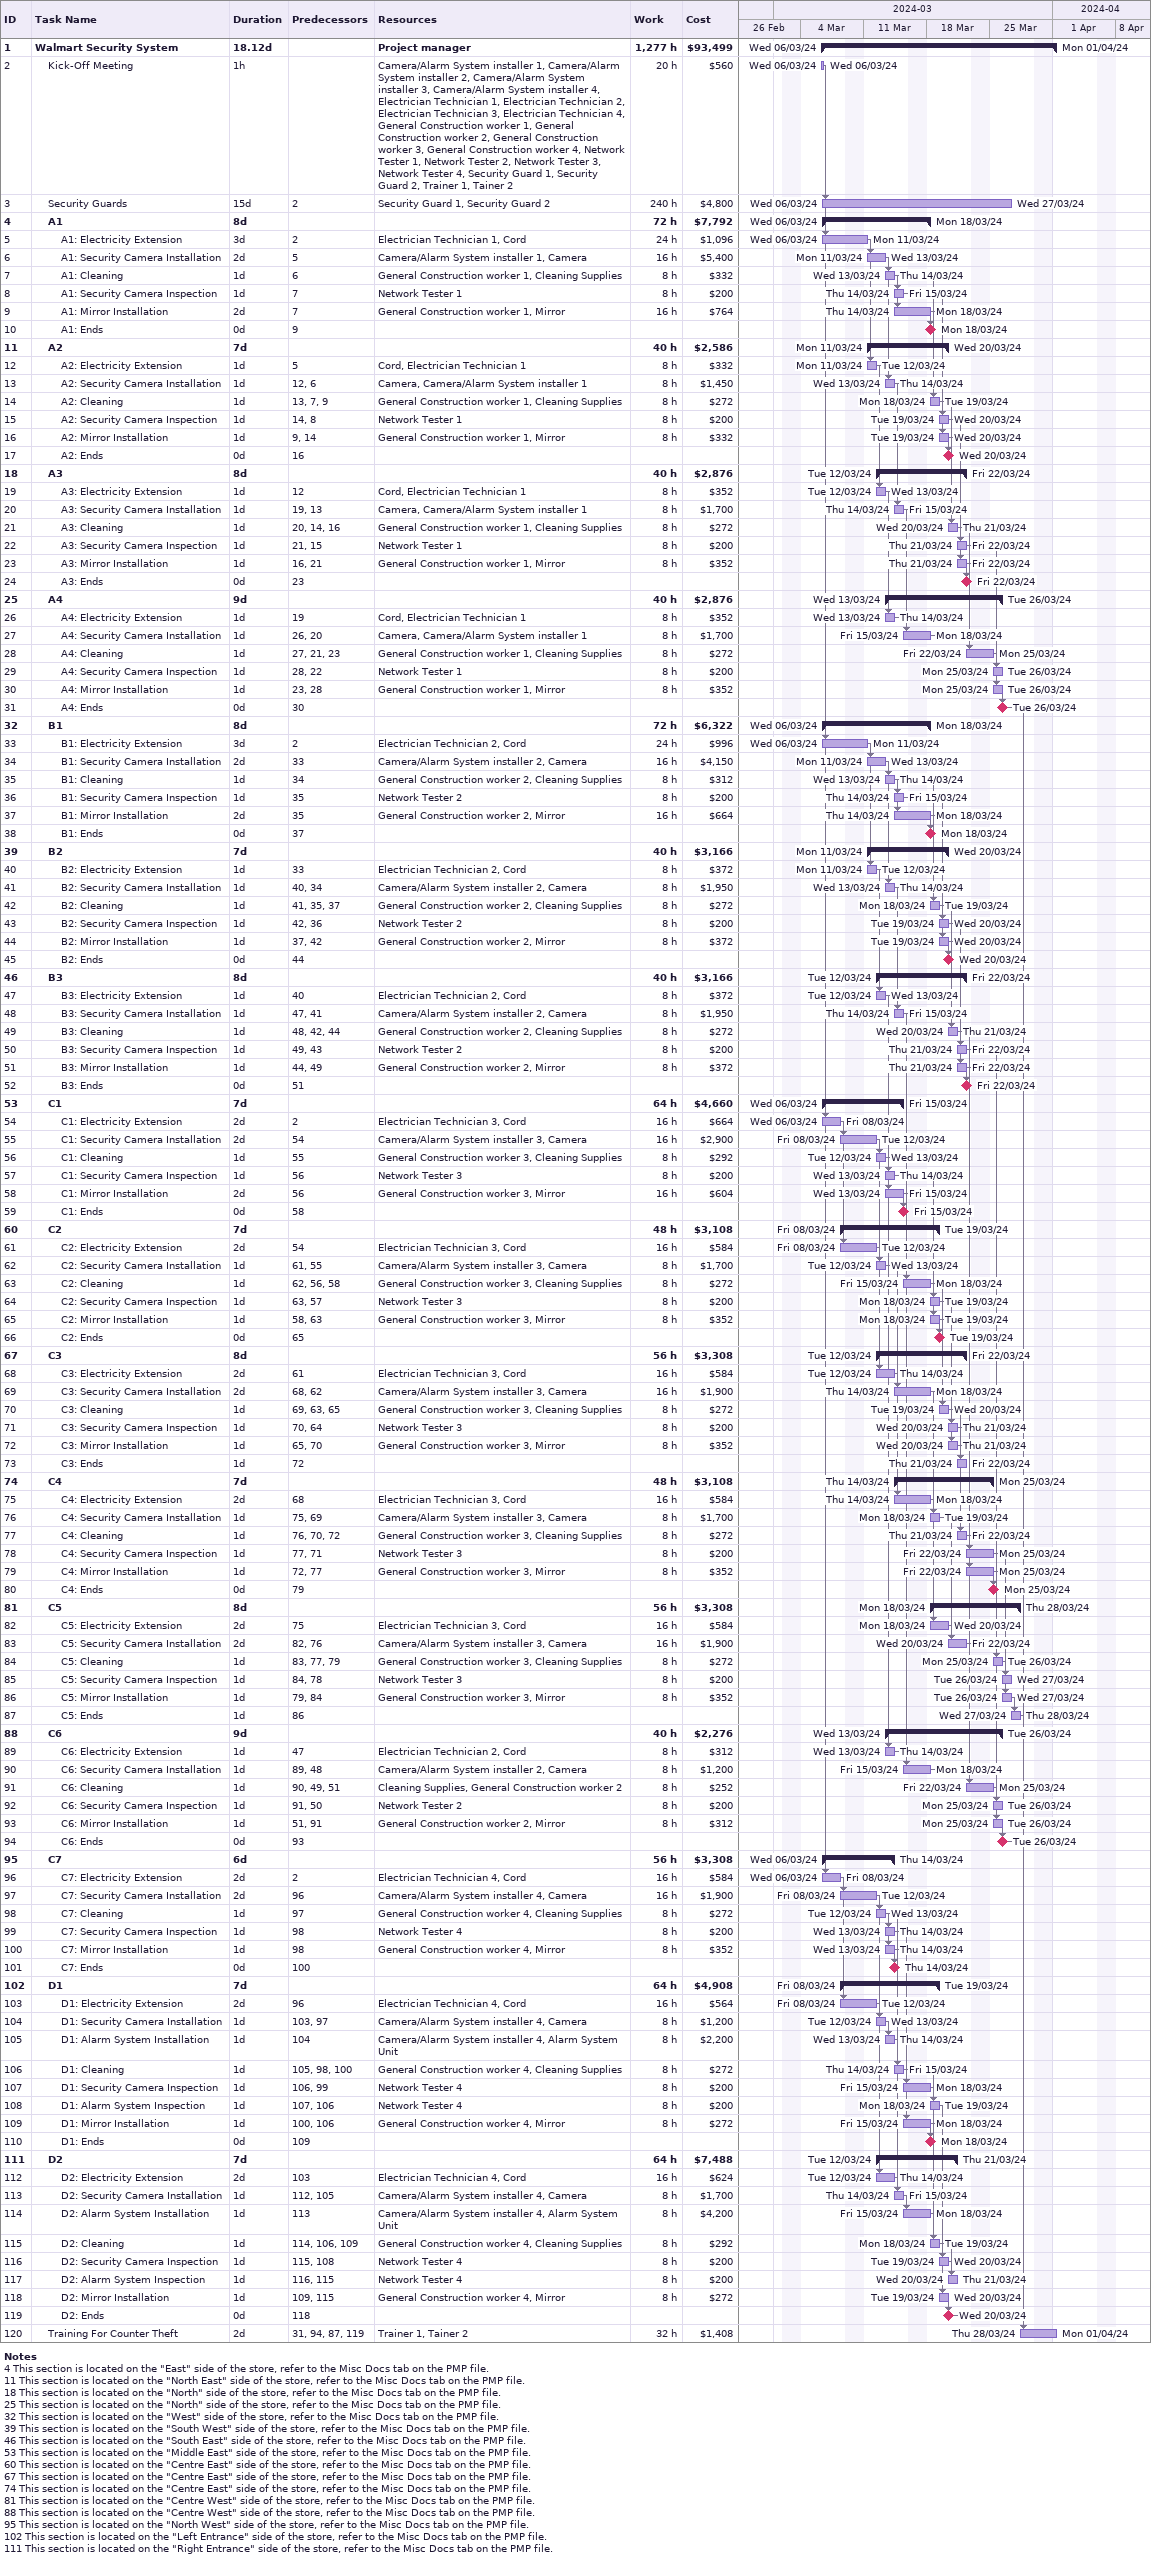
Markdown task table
| ID | Level | Task | Duration | Start | Finish | Predecessors | Resources | Work (h) | Cost ($) |
|---|---|---|---|---|---|---|---|---|---|
| 1 | 1 | **Walmart Security System** | 18.12d | 2024-03-06 | 2024-04-01 |  | Project manager | 1277 | 93499 |
| 2 | 2 | Kick-Off Meeting | 1h | 2024-03-06 | 2024-03-06 |  | Camera/Alarm System installer 1, Camera/Alarm System installer 2, Camera/Alarm System installer 3, Camera/Alarm System installer 4, Electrician Technician 1, Electrician Technician 2, Electrician Technician 3, Electrician Technician 4, General Construction worker 1, General Construction worker 2, General Construction worker 3, General Construction worker 4, Network Tester 1, Network Tester 2, Network Tester 3, Network Tester 4, Security Guard 1, Security Guard 2, Trainer 1, Tainer 2 | 20 | 560 |
| 3 | 2 | Security Guards | 15d | 2024-03-06 | 2024-03-27 | 2 | Security Guard 1, Security Guard 2 | 240 | 4800 |
| 4 | 2 | **A1** | 8d | 2024-03-06 | 2024-03-18 |  |  | 72 | 7792 |
| 5 | 3 | A1: Electricity Extension | 3d | 2024-03-06 | 2024-03-11 | 2 | Electrician Technician 1, Cord | 24 | 1096 |
| 6 | 3 | A1: Security Camera Installation | 2d | 2024-03-11 | 2024-03-13 | 5 | Camera/Alarm System installer 1, Camera | 16 | 5400 |
| 7 | 3 | A1: Cleaning | 1d | 2024-03-13 | 2024-03-14 | 6 | General Construction worker 1, Cleaning Supplies | 8 | 332 |
| 8 | 3 | A1: Security Camera Inspection | 1d | 2024-03-14 | 2024-03-15 | 7 | Network Tester 1 | 8 | 200 |
| 9 | 3 | A1: Mirror Installation | 2d | 2024-03-14 | 2024-03-18 | 7 | General Construction worker 1, Mirror | 16 | 764 |
| 10 | 3 | A1: Ends | 0d | 2024-03-18 | 2024-03-18 | 9 |  |  |  |
| 11 | 2 | **A2** | 7d | 2024-03-11 | 2024-03-20 |  |  | 40 | 2586 |
| 12 | 3 | A2: Electricity Extension | 1d | 2024-03-11 | 2024-03-12 | 5 | Cord, Electrician Technician 1 | 8 | 332 |
| 13 | 3 | A2: Security Camera Installation | 1d | 2024-03-13 | 2024-03-14 | 12, 6 | Camera, Camera/Alarm System installer 1 | 8 | 1450 |
| 14 | 3 | A2: Cleaning | 1d | 2024-03-18 | 2024-03-19 | 13, 7, 9 | General Construction worker 1, Cleaning Supplies | 8 | 272 |
| 15 | 3 | A2: Security Camera Inspection | 1d | 2024-03-19 | 2024-03-20 | 14, 8 | Network Tester 1 | 8 | 200 |
| 16 | 3 | A2: Mirror Installation | 1d | 2024-03-19 | 2024-03-20 | 9, 14 | General Construction worker 1, Mirror | 8 | 332 |
| 17 | 3 | A2: Ends | 0d | 2024-03-20 | 2024-03-20 | 16 |  |  |  |
| 18 | 2 | **A3** | 8d | 2024-03-12 | 2024-03-22 |  |  | 40 | 2876 |
| 19 | 3 | A3: Electricity Extension | 1d | 2024-03-12 | 2024-03-13 | 12 | Cord, Electrician Technician 1 | 8 | 352 |
| 20 | 3 | A3: Security Camera Installation | 1d | 2024-03-14 | 2024-03-15 | 19, 13 | Camera, Camera/Alarm System installer 1 | 8 | 1700 |
| 21 | 3 | A3: Cleaning | 1d | 2024-03-20 | 2024-03-21 | 20, 14, 16 | General Construction worker 1, Cleaning Supplies | 8 | 272 |
| 22 | 3 | A3: Security Camera Inspection | 1d | 2024-03-21 | 2024-03-22 | 21, 15 | Network Tester 1 | 8 | 200 |
| 23 | 3 | A3: Mirror Installation | 1d | 2024-03-21 | 2024-03-22 | 16, 21 | General Construction worker 1, Mirror | 8 | 352 |
| 24 | 3 | A3: Ends | 0d | 2024-03-22 | 2024-03-22 | 23 |  |  |  |
| 25 | 2 | **A4** | 9d | 2024-03-13 | 2024-03-26 |  |  | 40 | 2876 |
| 26 | 3 | A4: Electricity Extension | 1d | 2024-03-13 | 2024-03-14 | 19 | Cord, Electrician Technician 1 | 8 | 352 |
| 27 | 3 | A4: Security Camera Installation | 1d | 2024-03-15 | 2024-03-18 | 26, 20 | Camera, Camera/Alarm System installer 1 | 8 | 1700 |
| 28 | 3 | A4: Cleaning | 1d | 2024-03-22 | 2024-03-25 | 27, 21, 23 | General Construction worker 1, Cleaning Supplies | 8 | 272 |
| 29 | 3 | A4: Security Camera Inspection | 1d | 2024-03-25 | 2024-03-26 | 28, 22 | Network Tester 1 | 8 | 200 |
| 30 | 3 | A4: Mirror Installation | 1d | 2024-03-25 | 2024-03-26 | 23, 28 | General Construction worker 1, Mirror | 8 | 352 |
| 31 | 3 | A4: Ends | 0d | 2024-03-26 | 2024-03-26 | 30 |  |  |  |
| 32 | 2 | **B1** | 8d | 2024-03-06 | 2024-03-18 |  |  | 72 | 6322 |
| 33 | 3 | B1: Electricity Extension | 3d | 2024-03-06 | 2024-03-11 | 2 | Electrician Technician 2, Cord | 24 | 996 |
| 34 | 3 | B1: Security Camera Installation | 2d | 2024-03-11 | 2024-03-13 | 33 | Camera/Alarm System installer 2, Camera | 16 | 4150 |
| 35 | 3 | B1: Cleaning | 1d | 2024-03-13 | 2024-03-14 | 34 | General Construction worker 2, Cleaning Supplies | 8 | 312 |
| 36 | 3 | B1: Security Camera Inspection | 1d | 2024-03-14 | 2024-03-15 | 35 | Network Tester 2 | 8 | 200 |
| 37 | 3 | B1: Mirror Installation | 2d | 2024-03-14 | 2024-03-18 | 35 | General Construction worker 2, Mirror | 16 | 664 |
| 38 | 3 | B1: Ends | 0d | 2024-03-18 | 2024-03-18 | 37 |  |  |  |
| 39 | 2 | **B2** | 7d | 2024-03-11 | 2024-03-20 |  |  | 40 | 3166 |
| 40 | 3 | B2: Electricity Extension | 1d | 2024-03-11 | 2024-03-12 | 33 | Electrician Technician 2, Cord | 8 | 372 |
| 41 | 3 | B2: Security Camera Installation | 1d | 2024-03-13 | 2024-03-14 | 40, 34 | Camera/Alarm System installer 2, Camera | 8 | 1950 |
| 42 | 3 | B2: Cleaning | 1d | 2024-03-18 | 2024-03-19 | 41, 35, 37 | General Construction worker 2, Cleaning Supplies | 8 | 272 |
| 43 | 3 | B2: Security Camera Inspection | 1d | 2024-03-19 | 2024-03-20 | 42, 36 | Network Tester 2 | 8 | 200 |
| 44 | 3 | B2: Mirror Installation | 1d | 2024-03-19 | 2024-03-20 | 37, 42 | General Construction worker 2, Mirror | 8 | 372 |
| 45 | 3 | B2: Ends | 0d | 2024-03-20 | 2024-03-20 | 44 |  |  |  |
| 46 | 2 | **B3** | 8d | 2024-03-12 | 2024-03-22 |  |  | 40 | 3166 |
| 47 | 3 | B3: Electricity Extension | 1d | 2024-03-12 | 2024-03-13 | 40 | Electrician Technician 2, Cord | 8 | 372 |
| 48 | 3 | B3: Security Camera Installation | 1d | 2024-03-14 | 2024-03-15 | 47, 41 | Camera/Alarm System installer 2, Camera | 8 | 1950 |
| 49 | 3 | B3: Cleaning | 1d | 2024-03-20 | 2024-03-21 | 48, 42, 44 | General Construction worker 2, Cleaning Supplies | 8 | 272 |
| 50 | 3 | B3: Security Camera Inspection | 1d | 2024-03-21 | 2024-03-22 | 49, 43 | Network Tester 2 | 8 | 200 |
| 51 | 3 | B3: Mirror Installation | 1d | 2024-03-21 | 2024-03-22 | 44, 49 | General Construction worker 2, Mirror | 8 | 372 |
| 52 | 3 | B3: Ends | 0d | 2024-03-22 | 2024-03-22 | 51 |  |  |  |
| 53 | 2 | **C1** | 7d | 2024-03-06 | 2024-03-15 |  |  | 64 | 4660 |
| 54 | 3 | C1: Electricity Extension | 2d | 2024-03-06 | 2024-03-08 | 2 | Electrician Technician 3, Cord | 16 | 664 |
| 55 | 3 | C1: Security Camera Installation | 2d | 2024-03-08 | 2024-03-12 | 54 | Camera/Alarm System installer 3, Camera | 16 | 2900 |
| 56 | 3 | C1: Cleaning | 1d | 2024-03-12 | 2024-03-13 | 55 | General Construction worker 3, Cleaning Supplies | 8 | 292 |
| 57 | 3 | C1: Security Camera Inspection | 1d | 2024-03-13 | 2024-03-14 | 56 | Network Tester 3 | 8 | 200 |
| 58 | 3 | C1: Mirror Installation | 2d | 2024-03-13 | 2024-03-15 | 56 | General Construction worker 3, Mirror | 16 | 604 |
| 59 | 3 | C1: Ends | 0d | 2024-03-15 | 2024-03-15 | 58 |  |  |  |
| 60 | 2 | **C2** | 7d | 2024-03-08 | 2024-03-19 |  |  | 48 | 3108 |
| 61 | 3 | C2: Electricity Extension | 2d | 2024-03-08 | 2024-03-12 | 54 | Electrician Technician 3, Cord | 16 | 584 |
| 62 | 3 | C2: Security Camera Installation | 1d | 2024-03-12 | 2024-03-13 | 61, 55 | Camera/Alarm System installer 3, Camera | 8 | 1700 |
| 63 | 3 | C2: Cleaning | 1d | 2024-03-15 | 2024-03-18 | 62, 56, 58 | General Construction worker 3, Cleaning Supplies | 8 | 272 |
| 64 | 3 | C2: Security Camera Inspection | 1d | 2024-03-18 | 2024-03-19 | 63, 57 | Network Tester 3 | 8 | 200 |
| 65 | 3 | C2: Mirror Installation | 1d | 2024-03-18 | 2024-03-19 | 58, 63 | General Construction worker 3, Mirror | 8 | 352 |
| 66 | 3 | C2: Ends | 0d | 2024-03-19 | 2024-03-19 | 65 |  |  |  |
| 67 | 2 | **C3** | 8d | 2024-03-12 | 2024-03-22 |  |  | 56 | 3308 |
| 68 | 3 | C3: Electricity Extension | 2d | 2024-03-12 | 2024-03-14 | 61 | Electrician Technician 3, Cord | 16 | 584 |
| 69 | 3 | C3: Security Camera Installation | 2d | 2024-03-14 | 2024-03-18 | 68, 62 | Camera/Alarm System installer 3, Camera | 16 | 1900 |
| 70 | 3 | C3: Cleaning | 1d | 2024-03-19 | 2024-03-20 | 69, 63, 65 | General Construction worker 3, Cleaning Supplies | 8 | 272 |
| 71 | 3 | C3: Security Camera Inspection | 1d | 2024-03-20 | 2024-03-21 | 70, 64 | Network Tester 3 | 8 | 200 |
| 72 | 3 | C3: Mirror Installation | 1d | 2024-03-20 | 2024-03-21 | 65, 70 | General Construction worker 3, Mirror | 8 | 352 |
| 73 | 3 | C3: Ends | 1d | 2024-03-21 | 2024-03-22 | 72 |  |  |  |
| 74 | 2 | **C4** | 7d | 2024-03-14 | 2024-03-25 |  |  | 48 | 3108 |
| 75 | 3 | C4: Electricity Extension | 2d | 2024-03-14 | 2024-03-18 | 68 | Electrician Technician 3, Cord | 16 | 584 |
| 76 | 3 | C4: Security Camera Installation | 1d | 2024-03-18 | 2024-03-19 | 75, 69 | Camera/Alarm System installer 3, Camera | 8 | 1700 |
| 77 | 3 | C4: Cleaning | 1d | 2024-03-21 | 2024-03-22 | 76, 70, 72 | General Construction worker 3, Cleaning Supplies | 8 | 272 |
| 78 | 3 | C4: Security Camera Inspection | 1d | 2024-03-22 | 2024-03-25 | 77, 71 | Network Tester 3 | 8 | 200 |
| 79 | 3 | C4: Mirror Installation | 1d | 2024-03-22 | 2024-03-25 | 72, 77 | General Construction worker 3, Mirror | 8 | 352 |
| 80 | 3 | C4: Ends | 0d | 2024-03-25 | 2024-03-25 | 79 |  |  |  |
| 81 | 2 | **C5** | 8d | 2024-03-18 | 2024-03-28 |  |  | 56 | 3308 |
| 82 | 3 | C5: Electricity Extension | 2d | 2024-03-18 | 2024-03-20 | 75 | Electrician Technician 3, Cord | 16 | 584 |
| 83 | 3 | C5: Security Camera Installation | 2d | 2024-03-20 | 2024-03-22 | 82, 76 | Camera/Alarm System installer 3, Camera | 16 | 1900 |
| 84 | 3 | C5: Cleaning | 1d | 2024-03-25 | 2024-03-26 | 83, 77, 79 | General Construction worker 3, Cleaning Supplies | 8 | 272 |
| 85 | 3 | C5: Security Camera Inspection | 1d | 2024-03-26 | 2024-03-27 | 84, 78 | Network Tester 3 | 8 | 200 |
| 86 | 3 | C5: Mirror Installation | 1d | 2024-03-26 | 2024-03-27 | 79, 84 | General Construction worker 3, Mirror | 8 | 352 |
| 87 | 3 | C5: Ends | 1d | 2024-03-27 | 2024-03-28 | 86 |  |  |  |
| 88 | 2 | **C6** | 9d | 2024-03-13 | 2024-03-26 |  |  | 40 | 2276 |
| 89 | 3 | C6: Electricity Extension | 1d | 2024-03-13 | 2024-03-14 | 47 | Electrician Technician 2, Cord | 8 | 312 |
| 90 | 3 | C6: Security Camera Installation | 1d | 2024-03-15 | 2024-03-18 | 89, 48 | Camera/Alarm System installer 2, Camera | 8 | 1200 |
| 91 | 3 | C6: Cleaning | 1d | 2024-03-22 | 2024-03-25 | 90, 49, 51 | Cleaning Supplies, General Construction worker 2 | 8 | 252 |
| 92 | 3 | C6: Security Camera Inspection | 1d | 2024-03-25 | 2024-03-26 | 91, 50 | Network Tester 2 | 8 | 200 |
| 93 | 3 | C6: Mirror Installation | 1d | 2024-03-25 | 2024-03-26 | 51, 91 | General Construction worker 2, Mirror | 8 | 312 |
| 94 | 3 | C6: Ends | 0d | 2024-03-26 | 2024-03-26 | 93 |  |  |  |
| 95 | 2 | **C7** | 6d | 2024-03-06 | 2024-03-14 |  |  | 56 | 3308 |
| 96 | 3 | C7: Electricity Extension | 2d | 2024-03-06 | 2024-03-08 | 2 | Electrician Technician 4, Cord | 16 | 584 |
| 97 | 3 | C7: Security Camera Installation | 2d | 2024-03-08 | 2024-03-12 | 96 | Camera/Alarm System installer 4, Camera | 16 | 1900 |
| 98 | 3 | C7: Cleaning | 1d | 2024-03-12 | 2024-03-13 | 97 | General Construction worker 4, Cleaning Supplies | 8 | 272 |
| 99 | 3 | C7: Security Camera Inspection | 1d | 2024-03-13 | 2024-03-14 | 98 | Network Tester 4 | 8 | 200 |
| 100 | 3 | C7: Mirror Installation | 1d | 2024-03-13 | 2024-03-14 | 98 | General Construction worker 4, Mirror | 8 | 352 |
| 101 | 3 | C7: Ends | 0d | 2024-03-14 | 2024-03-14 | 100 |  |  |  |
| 102 | 2 | **D1** | 7d | 2024-03-08 | 2024-03-19 |  |  | 64 | 4908 |
| 103 | 3 | D1: Electricity Extension | 2d | 2024-03-08 | 2024-03-12 | 96 | Electrician Technician 4, Cord | 16 | 564 |
| 104 | 3 | D1: Security Camera Installation | 1d | 2024-03-12 | 2024-03-13 | 103, 97 | Camera/Alarm System installer 4, Camera | 8 | 1200 |
| 105 | 3 | D1: Alarm System Installation | 1d | 2024-03-13 | 2024-03-14 | 104 | Camera/Alarm System installer 4, Alarm System Unit | 8 | 2200 |
| 106 | 3 | D1: Cleaning | 1d | 2024-03-14 | 2024-03-15 | 105, 98, 100 | General Construction worker 4, Cleaning Supplies | 8 | 272 |
| 107 | 3 | D1: Security Camera Inspection | 1d | 2024-03-15 | 2024-03-18 | 106, 99 | Network Tester 4 | 8 | 200 |
| 108 | 3 | D1: Alarm System Inspection | 1d | 2024-03-18 | 2024-03-19 | 107, 106 | Network Tester 4 | 8 | 200 |
| 109 | 3 | D1: Mirror Installation | 1d | 2024-03-15 | 2024-03-18 | 100, 106 | General Construction worker 4, Mirror | 8 | 272 |
| 110 | 3 | D1: Ends | 0d | 2024-03-18 | 2024-03-18 | 109 |  |  |  |
| 111 | 2 | **D2** | 7d | 2024-03-12 | 2024-03-21 |  |  | 64 | 7488 |
| 112 | 3 | D2: Electricity Extension | 2d | 2024-03-12 | 2024-03-14 | 103 | Electrician Technician 4, Cord | 16 | 624 |
| 113 | 3 | D2: Security Camera Installation | 1d | 2024-03-14 | 2024-03-15 | 112, 105 | Camera/Alarm System installer 4, Camera | 8 | 1700 |
| 114 | 3 | D2: Alarm System Installation | 1d | 2024-03-15 | 2024-03-18 | 113 | Camera/Alarm System installer 4, Alarm System Unit | 8 | 4200 |
| 115 | 3 | D2: Cleaning | 1d | 2024-03-18 | 2024-03-19 | 114, 106, 109 | General Construction worker 4, Cleaning Supplies | 8 | 292 |
| 116 | 3 | D2: Security Camera Inspection | 1d | 2024-03-19 | 2024-03-20 | 115, 108 | Network Tester 4 | 8 | 200 |
| 117 | 3 | D2: Alarm System Inspection | 1d | 2024-03-20 | 2024-03-21 | 116, 115 | Network Tester 4 | 8 | 200 |
| 118 | 3 | D2: Mirror Installation | 1d | 2024-03-19 | 2024-03-20 | 109, 115 | General Construction worker 4, Mirror | 8 | 272 |
| 119 | 3 | D2: Ends | 0d | 2024-03-20 | 2024-03-20 | 118 |  |  |  |
| 120 | 2 | Training For Counter Theft | 2d | 2024-03-28 | 2024-04-01 | 31, 94, 87, 119 | Trainer 1, Tainer 2 | 32 | 1408 |

Notes
- 4: This section is located on the "East" side of the store, refer to the Misc Docs tab on the PMP file.
- 11: This section is located on the "North East" side of the store, refer to the Misc Docs tab on the PMP file.
- 18: This section is located on the "North" side of the store, refer to the Misc Docs tab on the PMP file.
- 25: This section is located on the "North" side of the store, refer to the Misc Docs tab on the PMP file.
- 32: This section is located on the "West" side of the store, refer to the Misc Docs tab on the PMP file.
- 39: This section is located on the "South West" side of the store, refer to the Misc Docs tab on the PMP file.
- 46: This section is located on the "South East" side of the store, refer to the Misc Docs tab on the PMP file.
- 53: This section is located on the "Middle East" side of the store, refer to the Misc Docs tab on the PMP file.
- 60: This section is located on the "Centre East" side of the store, refer to the Misc Docs tab on the PMP file.
- 67: This section is located on the "Centre East" side of the store, refer to the Misc Docs tab on the PMP file.
- 74: This section is located on the "Centre East" side of the store, refer to the Misc Docs tab on the PMP file.
- 81: This section is located on the "Centre West" side of the store, refer to the Misc Docs tab on the PMP file.
- 88: This section is located on the "Centre West" side of the store, refer to the Misc Docs tab on the PMP file.
- 95: This section is located on the "North West" side of the store, refer to the Misc Docs tab on the PMP file.
- 102: This section is located on the "Left Entrance" side of the store, refer to the Misc Docs tab on the PMP file.
- 111: This section is located on the "Right Entrance" side of the store, refer to the Misc Docs tab on the PMP file.
